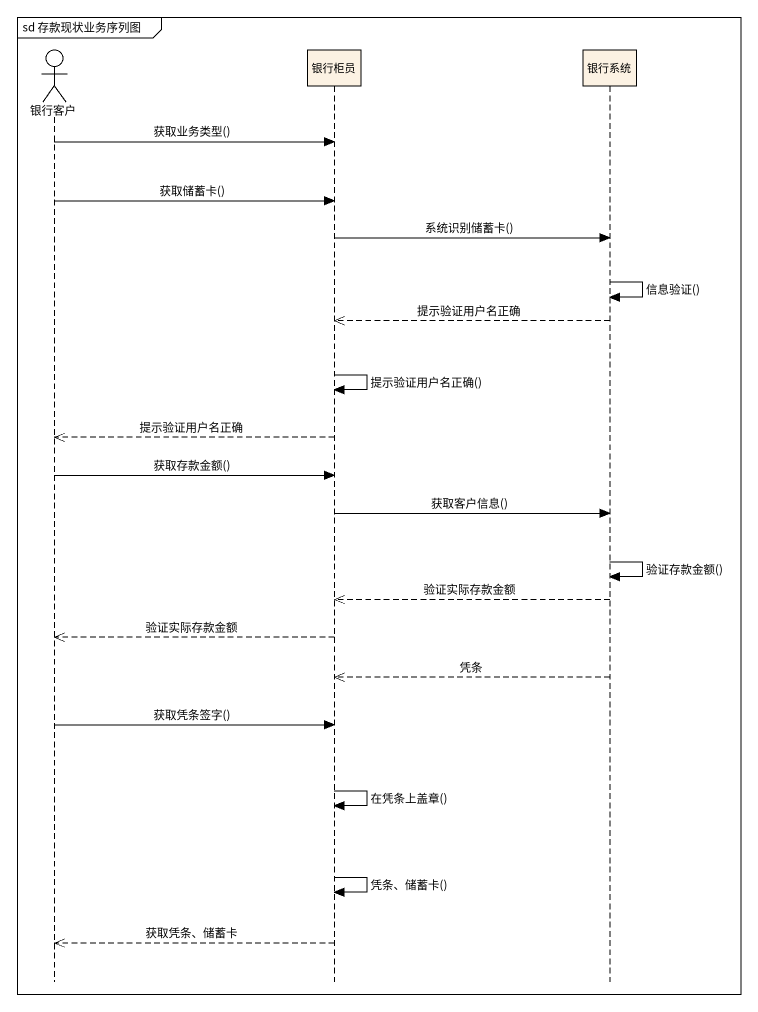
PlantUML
@startuml
mainframe sd 存款现状业务序列图
hide footbox
actor 银行客户
participant 银行柜员
participant 银行系统

银行客户 -> 银行柜员 : 获取业务类型()
银行客户 -> 银行柜员 : 获取储蓄卡()
银行柜员 -> 银行系统 : 系统识别储蓄卡()
银行系统 -> 银行系统 : 信息验证()
银行系统 -->> 银行柜员 : 提示验证用户名正确
银行柜员 -> 银行柜员 : 提示验证用户名正确()
银行柜员 -->> 银行客户 : 提示验证用户名正确
银行客户 -> 银行柜员 : 获取存款金额()
银行柜员 -> 银行系统 : 获取客户信息()
银行系统 -> 银行系统 : 验证存款金额()
银行系统 -->> 银行柜员 : 验证实际存款金额
银行柜员 -->> 银行客户 : 验证实际存款金额
银行系统 -->> 银行柜员 : 凭条
银行客户 -> 银行柜员 : 获取凭条签字()
银行柜员 -> 银行柜员 : 在凭条上盖章()
银行柜员 -> 银行柜员 : 凭条、储蓄卡()
银行柜员 -->> 银行客户 : 获取凭条、储蓄卡
@enduml
